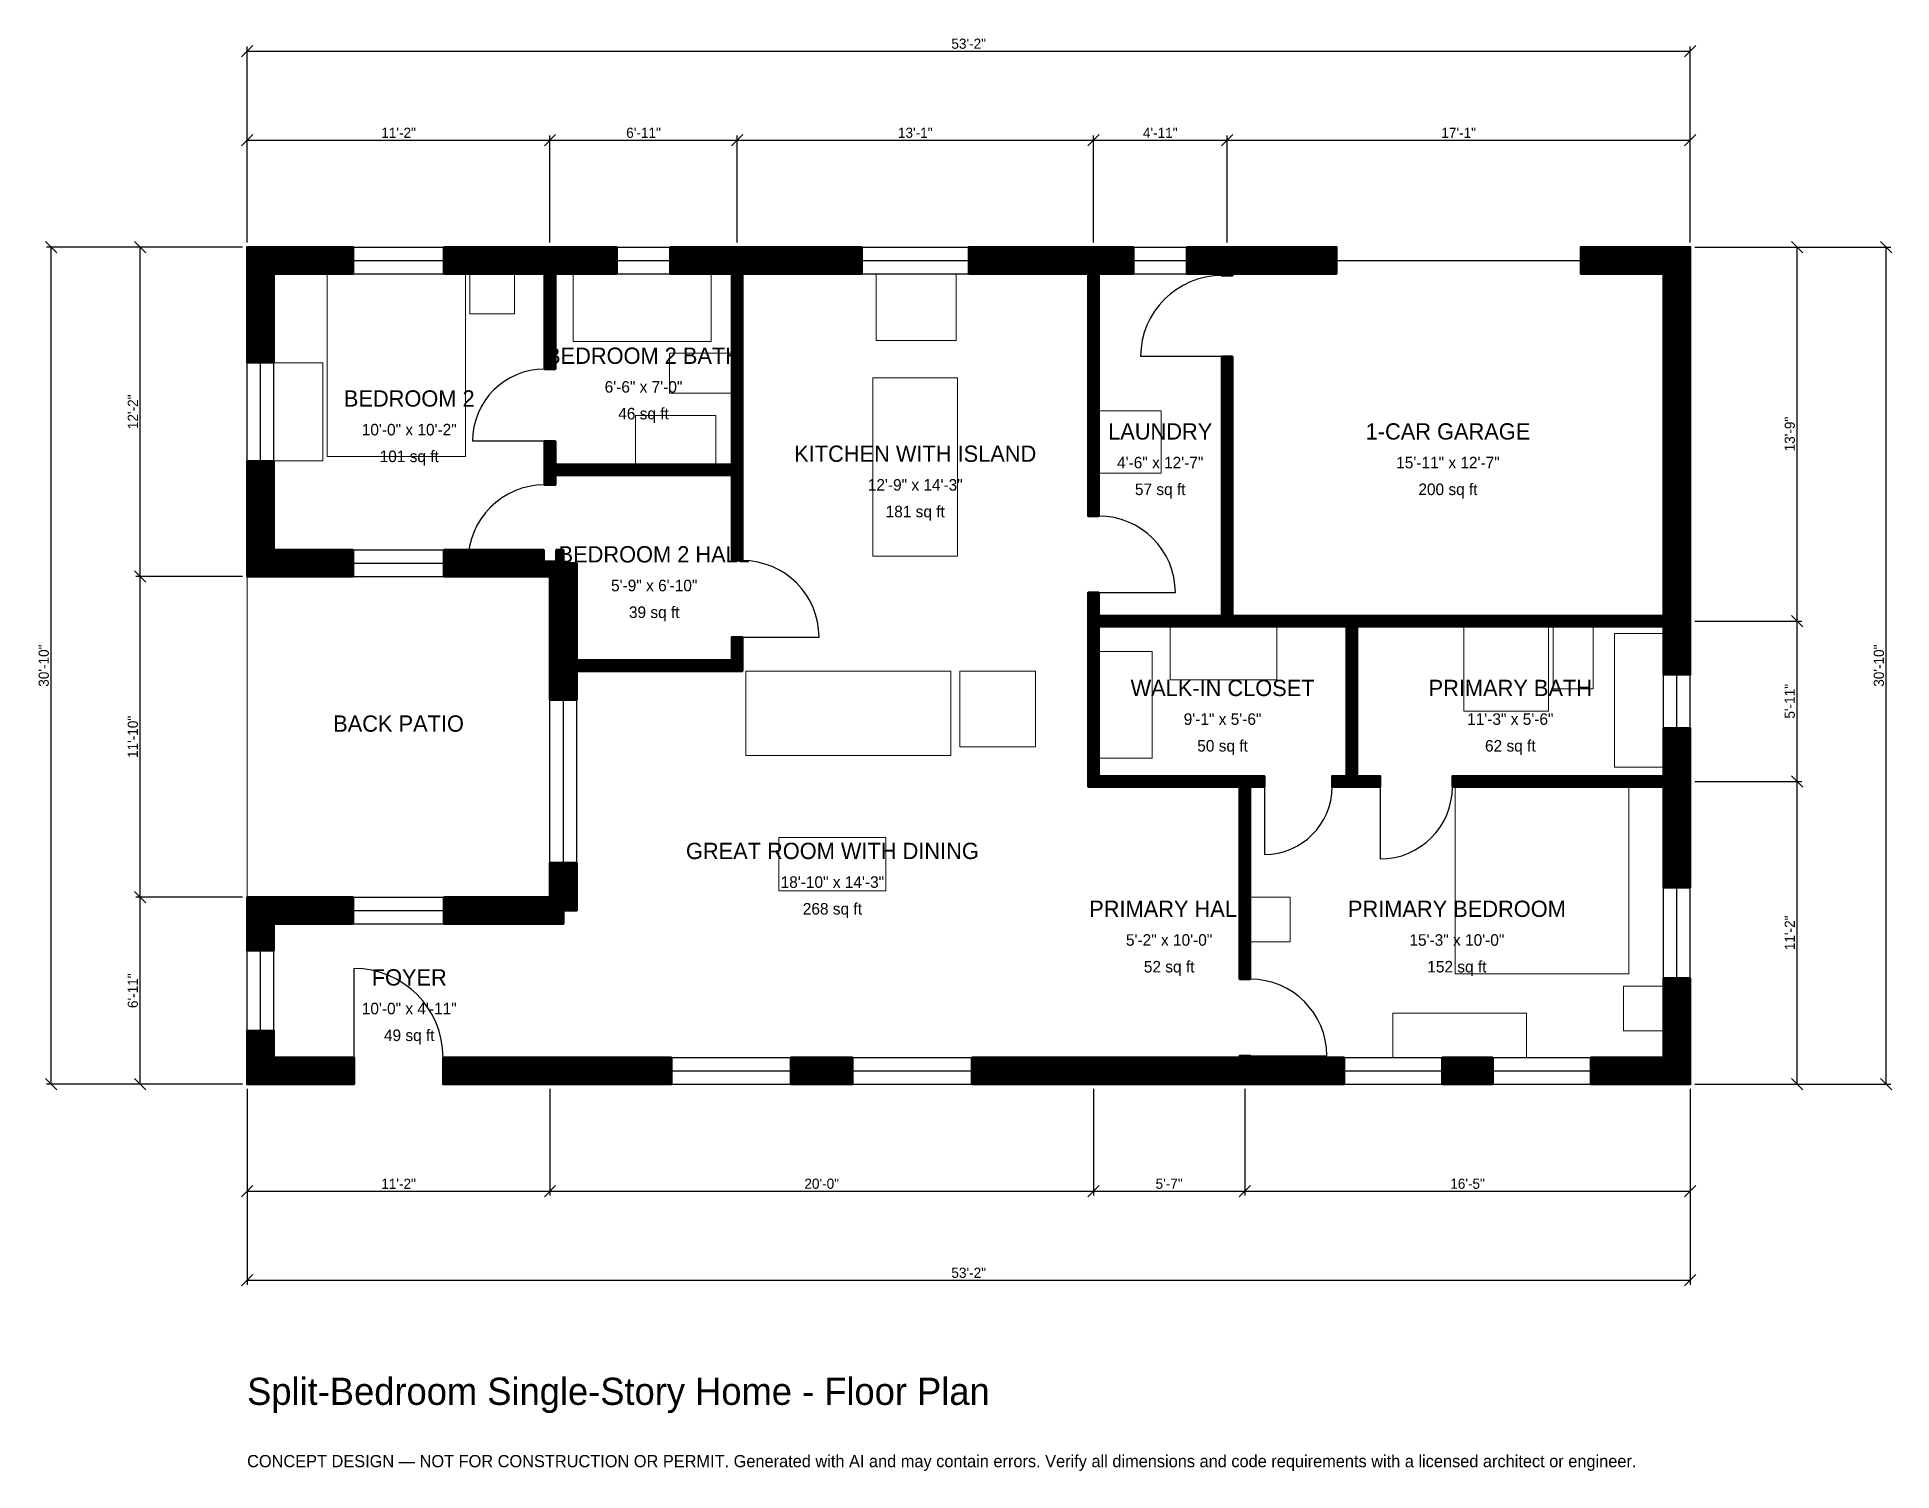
# Model space of a CAD drawing. Header units: inches. Extents: x -93 to 727, y -171 to 463.
import ezdxf
from ezdxf.enums import TextEntityAlignment as Align

# ---------------------------------------------------------------- set-up
doc = ezdxf.new("R2010")
doc.units = ezdxf.units.IN
doc.header["$MEASUREMENT"] = 0
doc.linetypes.add('DASHED', pattern=[0.6, 0.5, -0.1])
for name, color, linetype, lineweight in [('A-ANNO-DIMS', 1, 'Continuous', 13), ('A-ANNO-TEXT', 7, 'Continuous', 18), ('A-AREA-IDEN', 7, 'Continuous', 18), ('A-DOOR', 2, 'Continuous', 25), ('A-FLOR-FIXT', 9, 'Continuous', 13), ('A-FURN', 9, 'Continuous', 13), ('A-GLAZ', 4, 'Continuous', 25), ('A-SITE-PAVE', 8, 'Continuous', 13), ('A-WALL', 7, 'Continuous', 50), ('A-WALL-PATT', 8, 'Continuous', 13)]:
    doc.layers.add(name, color=color, linetype=linetype, lineweight=lineweight)
doc.dimstyles.new('PLAN', dxfattribs={"dimtxt": 4.5, "dimasz": 3, "dimexe": 2, "dimexo": 2, "dimgap": 1, "dimtad": 1, "dimdec": 0, "dimlunit": 4, "dimtsz": 2.5, "dimcen": 2.5, "dimclrd": 1, "dimclre": 1, "dimazin": 3, "dimtfac": 1, "dimtmove": 0, "dimatfit": 3})

msp = doc.modelspace()

# ---------------------------------------------------------------- hatches: boundary and pattern name
at = {"layer": 'A-WALL-PATT'}
h = msp.add_hatch(dxfattribs=at)
h.set_pattern_fill('ANSI31', color=8, scale=0.8)
h.paths.add_polyline_path([(11.811, 0), (0, 0), (0, 0), (0, 0), (0, 11.811), (0, 11.811), (0, 23.622), (11.811, 23.622), (11.811, 11.811), (47.2441, 11.811), (47.2441, 0), (11.811, 0), (11.811, 0)])
h.paths.add_polyline_path([(0, 70.8661), (0, 70.8661), (0, 82.6772), (0, 82.6772), (0, 82.6772), (11.811, 82.6772), (11.811, 82.6772), (46.8504, 82.6772), (46.8504, 70.8661), (11.811, 70.8661), (11.811, 59.0551), (0, 59.0551), (0, 70.8661)])
h.paths.add_polyline_path([(133.8583, 82.6772), (133.8583, 97.8346), (145.6693, 97.8346), (145.6693, 76.7717), (139.7638, 76.7717), (139.7638, 70.8661), (87.0079, 70.8661), (87.0079, 82.6772), (133.8583, 82.6772)])
h.paths.add_polyline_path([(133.8583, 179.1339), (133.8583, 182.6772), (133.8582, 182.6772), (133.8582, 187.4016), (133.8583, 187.4016), (133.8583, 190.9449), (133.8583, 222.0472), (133.8582, 222.0472), (133.8582, 224.4094), (131.4961, 224.4094), (131.4961, 224.4094), (87.0079, 224.4094), (87.0079, 236.2205), (131.1024, 236.2205), (131.1024, 231.1024), (136.6142, 231.1024), (136.6142, 236.2205), (139.7638, 236.2205), (139.7638, 230.315), (145.6693, 230.315), (145.6693, 190.9449), (145.6693, 187.4016), (214.1732, 187.4016), (214.1732, 197.6378), (218.8976, 197.6378), (218.8976, 187.4016), (218.8976, 182.6772), (214.1732, 182.6772), (145.6693, 182.6772), (145.6693, 179.1339), (145.6693, 169.8819), (133.8583, 169.8819), (133.8583, 179.1339)])
h.paths.add_polyline_path([(11.811, 224.4094), (11.811, 224.4094), (0, 224.4094), (0, 224.4094), (0, 224.4094), (0, 236.2205), (0, 236.2205), (0, 275.3937), (11.811, 275.3937), (11.811, 236.2205), (46.8504, 236.2205), (46.8504, 224.4094), (11.811, 224.4094)])
h.paths.add_polyline_path([(0, 358.2677), (0, 358.2677), (0, 370.0787), (0, 370.0787), (0, 370.0788), (11.811, 370.0788), (11.811, 370.0787), (46.8504, 370.0787), (46.8504, 358.2677), (11.811, 358.2677), (11.811, 319.0945), (0, 319.0945), (0, 358.2677)])
h.paths.add_polyline_path([(127.9528, 370.0787), (131.4961, 370.0787), (131.4961, 370.0788), (136.2205, 370.0788), (136.2205, 370.0787), (139.7638, 370.0787), (163.3858, 370.0787), (163.3858, 358.2677), (139.7638, 358.2677), (136.2205, 358.2677), (136.2205, 316.1417), (131.4961, 316.1417), (131.4961, 358.2677), (127.9528, 358.2677), (87.0079, 358.2677), (87.0079, 370.0787), (127.9528, 370.0787)])
h.paths.add_polyline_path([(210.6299, 370.0787), (214.1732, 370.0787), (214.1732, 370.0788), (218.8976, 370.0788), (218.8976, 370.0787), (222.4409, 370.0787), (271.6535, 370.0787), (271.6535, 358.2677), (222.4409, 358.2677), (218.8976, 358.2677), (218.8976, 274.0157), (218.8976, 269.2913), (218.8976, 231.4961), (214.1732, 231.4961), (214.1732, 269.2913), (136.2205, 269.2913), (136.2205, 264.9606), (131.4961, 264.9606), (131.4961, 269.2913), (131.4961, 274.0157), (131.4961, 284.252), (136.2205, 284.252), (136.2205, 274.0157), (214.1732, 274.0157), (214.1732, 358.2677), (210.6299, 358.2677), (187.0079, 358.2677), (187.0079, 370.0787), (210.6299, 370.0787)])
h.paths.add_polyline_path([(368.1102, 370.0787), (371.6535, 370.0787), (371.6535, 370.0788), (376.378, 370.0788), (376.378, 370.0787), (379.9213, 370.0787), (391.7323, 370.0787), (391.7323, 358.2677), (379.9213, 358.2677), (376.378, 358.2677), (376.378, 251.1811), (371.6535, 251.1811), (371.6535, 358.2677), (368.1102, 358.2677), (318.8976, 358.2677), (318.8976, 370.0787), (368.1102, 370.0787)])
h.paths.add_polyline_path([(427.1654, 370.0787), (430.7087, 370.0787), (430.7087, 370.0788), (435.4331, 370.0788), (435.4331, 370.0787), (438.9764, 370.0787), (481.4961, 370.0787), (481.4961, 358.2677), (438.9764, 358.2677), (435.4331, 358.2677), (435.4331, 357.4803), (430.7087, 357.4803), (430.7087, 358.2677), (427.1654, 358.2677), (415.3543, 358.2677), (415.3543, 370.0787), (427.1654, 370.0787)])
h.paths.add_polyline_path([(625.9843, 370.0787), (625.9843, 370.0788), (637.7953, 370.0788), (637.7953, 370.0787), (637.7953, 370.0787), (637.7953, 358.2677), (637.7953, 358.2677), (637.7953, 210.6299), (637.7953, 207.0866), (637.7953, 207.0866), (637.7953, 202.3622), (637.7953, 202.3622), (637.7953, 198.8189), (637.7953, 181.1024), (625.9843, 181.1024), (625.9843, 198.8189), (625.9843, 202.3622), (490.5512, 202.3622), (490.5512, 136.2205), (500.7874, 136.2205), (500.7874, 131.4961), (490.5512, 131.4961), (485.8268, 131.4961), (479.5276, 131.4961), (479.5276, 136.2205), (485.8268, 136.2205), (485.8268, 202.3622), (435.4331, 202.3622), (430.7087, 202.3622), (376.378, 202.3622), (376.378, 187.4016), (376.378, 182.6772), (376.378, 136.2205), (438.5827, 136.2205), (443.3071, 136.2205), (449.6063, 136.2205), (449.6063, 131.4961), (443.3071, 131.4961), (443.3071, 46.4567), (438.5827, 46.4567), (438.5827, 131.4961), (376.378, 131.4961), (371.6535, 131.4961), (371.6535, 136.2205), (371.6535, 182.6772), (371.6535, 187.4016), (371.6535, 202.3622), (371.6535, 207.0866), (371.6535, 217.3228), (376.378, 217.3228), (376.378, 207.0866), (430.7087, 207.0866), (430.7087, 321.6535), (435.4331, 321.6535), (435.4331, 207.0866), (485.8268, 207.0866), (490.5512, 207.0866), (625.9843, 207.0866), (625.9843, 210.6299), (625.9843, 358.2677), (589.3701, 358.2677), (589.3701, 370.0787), (625.9843, 370.0787)])
h.paths.add_polyline_path([(637.7953, 139.7638), (637.7953, 136.2205), (637.7953, 136.2205), (637.7953, 131.4961), (637.7953, 131.4961), (637.7953, 127.9528), (637.7953, 87.0079), (625.9843, 87.0079), (625.9843, 127.9528), (625.9843, 131.4961), (532.6772, 131.4961), (532.6772, 136.2205), (625.9843, 136.2205), (625.9843, 139.7638), (625.9843, 157.4803), (637.7953, 157.4803), (637.7953, 139.7638)])
h.paths.add_polyline_path([(637.7953, 11.811), (637.7953, 11.811), (637.7953, 0), (637.7953, 0), (637.7953, 0), (625.9843, 0), (625.9843, 0), (593.832, 0), (593.832, 11.811), (625.9843, 11.811), (625.9843, 46.8504), (637.7953, 46.8504), (637.7953, 11.811)])
h.paths.add_polyline_path([(528.2152, 0), (528.2152, 11.811), (550.5249, 11.811), (550.5249, 0), (528.2152, 0)])
h.paths.add_polyline_path([(446.8504, 0), (443.3071, 0), (443.3071, 0), (438.5827, 0), (438.5827, 0), (435.0394, 0), (379.9213, 0), (368.1102, 0), (320.3412, 0), (320.3412, 11.811), (368.1102, 11.811), (379.9213, 11.811), (435.0394, 11.811), (438.5827, 11.811), (438.5827, 12.5984), (443.3071, 12.5984), (443.3071, 11.811), (446.8504, 11.811), (484.9081, 11.811), (484.9081, 0), (446.8504, 0)])
h.paths.add_polyline_path([(240.2887, 0), (240.2887, 11.811), (267.5853, 11.811), (267.5853, 0), (240.2887, 0)])
h.paths.add_polyline_path([(139.7638, 0), (127.9528, 0), (86.6142, 0), (86.6142, 11.811), (127.9528, 11.811), (139.7638, 11.811), (187.5328, 11.811), (187.5328, 0), (139.7638, 0)])

# ---------------------------------------------------------------- linework, layer by layer
at = {"layer": 'A-DOOR', "linetype": 'DASHED'}
msp.add_line((481.4961, 364.1732), (589.3701, 364.1732), dxfattribs=at)
at = {"layer": 'A-DOOR'}
for p, q in [((430.7087, 321.6535), (394.8819, 321.6535)), ((131.4961, 284.252), (99.6063, 284.252)), ((131.4961, 231.1024), (97.6378, 231.1024)), ((376.378, 217.3228), (410.2362, 217.3228)), ((218.8976, 197.6378), (252.7559, 197.6378)), ((449.6063, 131.4961), (449.6063, 101.5748)), ((500.7874, 131.4961), (500.7874, 99.6063)), ((47.2441, 11.811), (47.2441, 51.1811)), ((443.3071, 12.5984), (477.1654, 12.5984))]:
    msp.add_line(p, q, dxfattribs=at)
for centre, radius, start, end in [((430.7087, 321.6535), 35.8268, 90, 180), ((131.4961, 284.252), 31.8898, 90, 180), ((131.4961, 231.1024), 33.8583, 90, 180), ((376.378, 217.3228), 33.8583, 0, 90), ((218.8976, 197.6378), 33.8583, 0, 90), ((449.6063, 131.4961), 29.9213, 270, 360), ((500.7874, 131.4961), 31.8898, 270, 360), ((47.2441, 11.811), 39.3701, 0, 90), ((443.3071, 12.5984), 33.8583, 0, 90)]:
    msp.add_arc(centre, radius, start, end, dxfattribs=at)
at = {"layer": 'A-FLOR-FIXT'}
for points in [[(144.0945, 328.3465), (205.1181, 328.3465), (205.1181, 358.2677), (144.0945, 358.2677)], [(186.6142, 305.5118), (214.1732, 305.5118), (214.1732, 323.2283), (186.6142, 323.2283)], [(276.5748, 233.4646), (313.9764, 233.4646), (313.9764, 312.2047), (276.5748, 312.2047)], [(171.6535, 274.0157), (207.0866, 274.0157), (207.0866, 295.6693), (171.6535, 295.6693)], [(537.7953, 164.9606), (575.1968, 164.9606), (575.1968, 202.3622), (537.7953, 202.3622)], [(577.1654, 174.8031), (594.8819, 174.8031), (594.8819, 202.3622), (577.1654, 202.3622)], [(604.3307, 140.1575), (625.9843, 140.1575), (625.9843, 199.2126), (604.3307, 199.2126)]]:
    msp.add_lwpolyline(points, close=True, dxfattribs=at)
at = {"layer": 'A-FURN'}
for points in [[(35.4331, 277.5591), (96.4567, 277.5591), (96.4567, 358.2677), (35.4331, 358.2677)], [(98.4252, 340.5512), (118.1102, 340.5512), (118.1102, 358.2677), (98.4252, 358.2677)], [(277.9528, 328.7402), (313.3858, 328.7402), (313.3858, 358.2677), (277.9528, 358.2677)], [(11.811, 275.5906), (33.4646, 275.5906), (33.4646, 318.8976), (11.811, 318.8976)], [(376.378, 270.0787), (403.937, 270.0787), (403.937, 297.6378), (376.378, 297.6378)], [(407.874, 178.7402), (455.1181, 178.7402), (455.1181, 202.3622), (407.874, 202.3622)], [(376.378, 144.0945), (400, 144.0945), (400, 191.3386), (376.378, 191.3386)], [(220.4724, 145.2756), (311.0236, 145.2756), (311.0236, 182.6772), (220.4724, 182.6772)], [(314.9606, 149.2126), (348.4252, 149.2126), (348.4252, 182.6772), (314.9606, 182.6772)], [(533.8583, 48.8189), (610.6299, 48.8189), (610.6299, 131.4961), (533.8583, 131.4961)], [(235.0394, 85.4331), (282.2835, 85.4331), (282.2835, 109.0551), (235.0394, 109.0551)], [(443.3071, 62.9921), (461.0236, 62.9921), (461.0236, 82.6772), (443.3071, 82.6772)], [(608.2677, 23.622), (625.9843, 23.622), (625.9843, 43.3071), (608.2677, 43.3071)], [(506.2992, 11.811), (565.3543, 11.811), (565.3543, 31.4961), (506.2992, 31.4961)]]:
    msp.add_lwpolyline(points, close=True, dxfattribs=at)
at = {"layer": 'A-GLAZ'}
for p, q in [((46.8504, 370.0787), (87.0079, 370.0787)), ((163.3858, 370.0787), (187.0079, 370.0787)), ((271.6535, 370.0787), (318.8976, 370.0787)), ((391.7323, 370.0787), (415.3543, 370.0787)), ((46.8504, 364.1732), (87.0079, 364.1732)), ((163.3858, 364.1732), (187.0079, 364.1732)), ((271.6535, 364.1732), (318.8976, 364.1732)), ((391.7323, 364.1732), (415.3543, 364.1732)), ((46.8504, 358.2677), (87.0079, 358.2677)), ((163.3858, 358.2677), (187.0079, 358.2677)), ((271.6535, 358.2677), (318.8976, 358.2677)), ((391.7323, 358.2677), (415.3543, 358.2677)), ((0, 275.3937), (0, 319.0945)), ((5.9055, 275.3937), (5.9055, 319.0945)), ((11.811, 275.3937), (11.811, 319.0945)), ((46.8504, 236.2205), (87.0079, 236.2205)), ((46.8504, 230.315), (87.0079, 230.315)), ((46.8504, 224.4094), (87.0079, 224.4094)), ((625.9843, 157.4803), (625.9843, 181.1024)), ((631.8898, 157.4803), (631.8898, 181.1024)), ((637.7953, 157.4803), (637.7953, 181.1024)), ((133.8583, 97.8346), (133.8583, 169.8819)), ((139.7638, 97.8346), (139.7638, 169.8819)), ((145.6693, 97.8346), (145.6693, 169.8819)), ((46.8504, 82.6772), (87.0079, 82.6772)), ((625.9843, 46.8504), (625.9843, 87.0079)), ((631.8898, 46.8504), (631.8898, 87.0079)), ((637.7953, 46.8504), (637.7953, 87.0079)), ((46.8504, 76.7717), (87.0079, 76.7717)), ((46.8504, 70.8661), (87.0079, 70.8661)), ((0, 23.622), (0, 59.0551)), ((5.9055, 23.622), (5.9055, 59.0551)), ((11.811, 23.622), (11.811, 59.0551)), ((187.5328, 11.811), (240.2887, 11.811)), ((267.5853, 11.811), (320.3412, 11.811)), ((484.9081, 11.811), (528.2152, 11.811)), ((550.5249, 11.811), (593.832, 11.811)), ((187.5328, 5.9055), (240.2887, 5.9055)), ((187.5328, 0), (240.2887, 0)), ((267.5853, 5.9055), (320.3412, 5.9055)), ((267.5853, 0), (320.3412, 0)), ((484.9081, 5.9055), (528.2152, 5.9055)), ((484.9081, 0), (528.2152, 0)), ((550.5249, 5.9055), (593.832, 5.9055)), ((550.5249, 0), (593.832, 0))]:
    msp.add_line(p, q, dxfattribs=at)
at = {"layer": 'A-SITE-PAVE', "linetype": 'DASHED'}
msp.add_lwpolyline([(0, 82.6772), (133.8583, 82.6772), (133.8583, 224.4094), (0, 224.4094)], close=True, dxfattribs=at)
at = {"layer": 'A-WALL'}
for points in [[(0, 358.2677), (0, 358.2677), (0, 370.0787), (0, 370.0787), (0, 370.0788), (11.811, 370.0788), (11.811, 370.0787), (46.8504, 370.0787), (46.8504, 358.2677), (11.811, 358.2677), (11.811, 319.0945), (0, 319.0945), (0, 358.2677)], [(127.9528, 370.0787), (131.4961, 370.0787), (131.4961, 370.0788), (136.2205, 370.0788), (136.2205, 370.0787), (139.7638, 370.0787), (163.3858, 370.0787), (163.3858, 358.2677), (139.7638, 358.2677), (136.2205, 358.2677), (136.2205, 316.1417), (131.4961, 316.1417), (131.4961, 358.2677), (127.9528, 358.2677), (87.0079, 358.2677), (87.0079, 370.0787), (127.9528, 370.0787)], [(210.6299, 370.0787), (214.1732, 370.0787), (214.1732, 370.0788), (218.8976, 370.0788), (218.8976, 370.0787), (222.4409, 370.0787), (271.6535, 370.0787), (271.6535, 358.2677), (222.4409, 358.2677), (218.8976, 358.2677), (218.8976, 274.0157), (218.8976, 269.2913), (218.8976, 231.4961), (214.1732, 231.4961), (214.1732, 269.2913), (136.2205, 269.2913), (136.2205, 264.9606), (131.4961, 264.9606), (131.4961, 269.2913), (131.4961, 274.0157), (131.4961, 284.252), (136.2205, 284.252), (136.2205, 274.0157), (214.1732, 274.0157), (214.1732, 358.2677), (210.6299, 358.2677), (187.0079, 358.2677), (187.0079, 370.0787), (210.6299, 370.0787)], [(368.1102, 370.0787), (371.6535, 370.0787), (371.6535, 370.0788), (376.378, 370.0788), (376.378, 370.0787), (379.9213, 370.0787), (391.7323, 370.0787), (391.7323, 358.2677), (379.9213, 358.2677), (376.378, 358.2677), (376.378, 251.1811), (371.6535, 251.1811), (371.6535, 358.2677), (368.1102, 358.2677), (318.8976, 358.2677), (318.8976, 370.0787), (368.1102, 370.0787)], [(625.9843, 370.0787), (625.9843, 370.0788), (637.7953, 370.0788), (637.7953, 370.0787), (637.7953, 370.0787), (637.7953, 358.2677), (637.7953, 358.2677), (637.7953, 210.6299), (637.7953, 207.0866), (637.7953, 207.0866), (637.7953, 202.3622), (637.7953, 202.3622), (637.7953, 198.8189), (637.7953, 181.1024), (625.9843, 181.1024), (625.9843, 198.8189), (625.9843, 202.3622), (490.5512, 202.3622), (490.5512, 136.2205), (500.7874, 136.2205), (500.7874, 131.4961), (490.5512, 131.4961), (485.8268, 131.4961), (479.5276, 131.4961), (479.5276, 136.2205), (485.8268, 136.2205), (485.8268, 202.3622), (435.4331, 202.3622), (430.7087, 202.3622), (376.378, 202.3622), (376.378, 187.4016), (376.378, 182.6772), (376.378, 136.2205), (438.5827, 136.2205), (443.3071, 136.2205), (449.6063, 136.2205), (449.6063, 131.4961), (443.3071, 131.4961), (443.3071, 46.4567), (438.5827, 46.4567), (438.5827, 131.4961), (376.378, 131.4961), (371.6535, 131.4961), (371.6535, 136.2205), (371.6535, 182.6772), (371.6535, 187.4016), (371.6535, 202.3622), (371.6535, 207.0866), (371.6535, 217.3228), (376.378, 217.3228), (376.378, 207.0866), (430.7087, 207.0866), (430.7087, 321.6535), (435.4331, 321.6535), (435.4331, 207.0866), (485.8268, 207.0866), (490.5512, 207.0866), (625.9843, 207.0866), (625.9843, 210.6299), (625.9843, 358.2677), (589.3701, 358.2677), (589.3701, 370.0787), (625.9843, 370.0787)], [(427.1654, 370.0787), (430.7087, 370.0787), (430.7087, 370.0788), (435.4331, 370.0788), (435.4331, 370.0787), (438.9764, 370.0787), (481.4961, 370.0787), (481.4961, 358.2677), (438.9764, 358.2677), (435.4331, 358.2677), (435.4331, 357.4803), (430.7087, 357.4803), (430.7087, 358.2677), (427.1654, 358.2677), (415.3543, 358.2677), (415.3543, 370.0787), (427.1654, 370.0787)], [(11.811, 224.4094), (11.811, 224.4094), (0, 224.4094), (0, 224.4094), (0, 224.4094), (0, 236.2205), (0, 236.2205), (0, 275.3937), (11.811, 275.3937), (11.811, 236.2205), (46.8504, 236.2205), (46.8504, 224.4094), (11.811, 224.4094)], [(133.8583, 179.1339), (133.8583, 182.6772), (133.8582, 182.6772), (133.8582, 187.4016), (133.8583, 187.4016), (133.8583, 190.9449), (133.8583, 222.0472), (133.8582, 222.0472), (133.8582, 224.4094), (131.4961, 224.4094), (131.4961, 224.4094), (87.0079, 224.4094), (87.0079, 236.2205), (131.1024, 236.2205), (131.1024, 231.1024), (136.6142, 231.1024), (136.6142, 236.2205), (139.7638, 236.2205), (139.7638, 230.315), (145.6693, 230.315), (145.6693, 190.9449), (145.6693, 187.4016), (214.1732, 187.4016), (214.1732, 197.6378), (218.8976, 197.6378), (218.8976, 187.4016), (218.8976, 182.6772), (214.1732, 182.6772), (145.6693, 182.6772), (145.6693, 179.1339), (145.6693, 169.8819), (133.8583, 169.8819), (133.8583, 179.1339)], [(637.7953, 139.7638), (637.7953, 136.2205), (637.7953, 136.2205), (637.7953, 131.4961), (637.7953, 131.4961), (637.7953, 127.9528), (637.7953, 87.0079), (625.9843, 87.0079), (625.9843, 127.9528), (625.9843, 131.4961), (532.6772, 131.4961), (532.6772, 136.2205), (625.9843, 136.2205), (625.9843, 139.7638), (625.9843, 157.4803), (637.7953, 157.4803), (637.7953, 139.7638)], [(133.8583, 82.6772), (133.8583, 97.8346), (145.6693, 97.8346), (145.6693, 76.7717), (139.7638, 76.7717), (139.7638, 70.8661), (87.0079, 70.8661), (87.0079, 82.6772), (133.8583, 82.6772)], [(0, 70.8661), (0, 70.8661), (0, 82.6772), (0, 82.6772), (0, 82.6772), (11.811, 82.6772), (11.811, 82.6772), (46.8504, 82.6772), (46.8504, 70.8661), (11.811, 70.8661), (11.811, 59.0551), (0, 59.0551), (0, 70.8661)], [(637.7953, 11.811), (637.7953, 11.811), (637.7953, 0), (637.7953, 0), (637.7953, 0), (625.9843, 0), (625.9843, 0), (593.832, 0), (593.832, 11.811), (625.9843, 11.811), (625.9843, 46.8504), (637.7953, 46.8504), (637.7953, 11.811)], [(11.811, 0), (0, 0), (0, 0), (0, 0), (0, 11.811), (0, 11.811), (0, 23.622), (11.811, 23.622), (11.811, 11.811), (47.2441, 11.811), (47.2441, 0), (11.811, 0), (11.811, 0)], [(139.7638, 0), (127.9528, 0), (86.6142, 0), (86.6142, 11.811), (127.9528, 11.811), (139.7638, 11.811), (187.5328, 11.811), (187.5328, 0), (139.7638, 0)], [(240.2887, 0), (240.2887, 11.811), (267.5853, 11.811), (267.5853, 0), (240.2887, 0)], [(446.8504, 0), (443.3071, 0), (443.3071, 0), (438.5827, 0), (438.5827, 0), (435.0394, 0), (379.9213, 0), (368.1102, 0), (320.3412, 0), (320.3412, 11.811), (368.1102, 11.811), (379.9213, 11.811), (435.0394, 11.811), (438.5827, 11.811), (438.5827, 12.5984), (443.3071, 12.5984), (443.3071, 11.811), (446.8504, 11.811), (484.9081, 11.811), (484.9081, 0), (446.8504, 0)], [(528.2152, 0), (528.2152, 11.811), (550.5249, 11.811), (550.5249, 0), (528.2152, 0)]]:
    msp.add_lwpolyline(points, close=True, dxfattribs=at)

# ---------------------------------------------------------------- texts
at = {"layer": 'A-ANNO-TEXT'}
for s, height, p in [('Split-Bedroom Single-Story Home - Floor Plan', 12, (0, -141.7323)), ('CONCEPT DESIGN — NOT FOR CONSTRUCTION OR PERMIT. Generated with AI and may contain errors. Verify all dimensions and code requirements with a licensed architect or engineer.', 5.4, (0, -169.2913))]:
    msp.add_text(s, height=height, dxfattribs=at).set_placement(p)
at = {"layer": 'A-AREA-IDEN'}
for s, height, p in [('BEDROOM 2 BATH', 7.2, (175.1969, 322.0472)), ('BEDROOM 2', 7.2, (71.6535, 303.1496)), ('6\'-6" x 7\'-0"', 5.1, (175.1969, 308.2677)), ('46 sq ft', 5.1, (175.1969, 296.4567)), ('10\'-0" x 10\'-2"', 5.1, (71.6535, 289.3701)), ('LAUNDRY', 7.2, (403.5433, 288.5827)), ('1-CAR GARAGE', 7.2, (530.7087, 288.5827)), ('101 sq ft', 5.1, (71.6535, 277.5591)), ('KITCHEN WITH ISLAND', 7.2, (295.2756, 278.7402)), ('4\'-6" x 12\'-7"', 5.1, (403.5433, 274.8031)), ('15\'-11" x 12\'-7"', 5.1, (530.7087, 274.8031)), ('12\'-9" x 14\'-3"', 5.1, (295.2756, 264.9606)), ('57 sq ft', 5.1, (403.5433, 262.9921)), ('200 sq ft', 5.1, (530.7087, 262.9921)), ('181 sq ft', 5.1, (295.2756, 253.1496)), ('BEDROOM 2 HALL', 7.2, (179.9213, 234.252)), ('5\'-9" x 6\'-10"', 5.1, (179.9213, 220.4724)), ('39 sq ft', 5.1, (179.9213, 208.6614)), ('WALK-IN CLOSET', 7.2, (431.1024, 175.1969)), ('PRIMARY BATH', 7.2, (558.2677, 175.1969)), ('9\'-1" x 5\'-6"', 5.1, (431.1024, 161.4173)), ('11\'-3" x 5\'-6"', 5.1, (558.2677, 161.4173)), ('BACK PATIO', 7.2, (66.9291, 159.4488)), ('50 sq ft', 5.1, (431.1024, 149.6063)), ('62 sq ft', 5.1, (558.2677, 149.6063)), ('GREAT ROOM WITH DINING', 7.2, (258.6614, 103.1496)), ('18\'-10" x 14\'-3"', 5.1, (258.6614, 89.3701)), ('268 sq ft', 5.1, (258.6614, 77.5591)), ('PRIMARY HALL', 7.2, (407.4803, 77.5591)), ('PRIMARY BEDROOM', 7.2, (534.6457, 77.5591)), ('5\'-2" x 10\'-0"', 5.1, (407.4803, 63.7795)), ('15\'-3" x 10\'-0"', 5.1, (534.6457, 63.7795)), ('FOYER', 7.2, (71.6535, 47.2441)), ('52 sq ft', 5.1, (407.4803, 51.9685)), ('152 sq ft', 5.1, (534.6457, 51.9685)), ('10\'-0" x 4\'-11"', 5.1, (71.6535, 33.4646)), ('49 sq ft', 5.1, (71.6535, 21.6535))]:
    msp.add_text(s, height=height, dxfattribs=at).set_placement(p, align=Align.MIDDLE_CENTER)

# ---------------------------------------------------------------- dimensions: what is measured, and where the dimension line sits
at = {"layer": 'A-ANNO-DIMS'}
for base, p1, p2, text in [((0, 456.6929), (0, 370.0787), (637.7953, 370.0787), '53\'-2"'), ((0, 417.3228), (0, 370.0787), (133.8583, 370.0787), '11\'-2"'), ((133.8583, 417.3228), (133.8583, 370.0787), (216.5354, 370.0787), '6\'-11"'), ((216.5354, 417.3228), (216.5354, 370.0787), (374.0157, 370.0787), '13\'-1"'), ((374.0157, 417.3228), (374.0157, 370.0787), (433.0709, 370.0787), '4\'-11"'), ((433.0709, 417.3228), (433.0709, 370.0787), (637.7953, 370.0787), '17\'-1"'), ((0, -47.2441), (0, 0), (133.8583, 0), '11\'-2"'), ((0, -86.6142), (0, 0), (637.7953, 0), '53\'-2"'), ((133.8583, -47.2441), (133.8583, 0), (374.0157, 0), '20\'-0"'), ((374.0157, -47.2441), (374.0157, 0), (440.9449, 0), '5\'-7"'), ((440.9449, -47.2441), (440.9449, 0), (637.7953, 0), '16\'-5"')]:
    msp.add_linear_dim(base=base, p1=p1, p2=p2, text=text, dimstyle='PLAN', dxfattribs=at).render()
for base, p1, p2, text in [((-86.6142, 0), (0, 0), (0, 370.0787), '30\'-10"'), ((-47.2441, 224.4094), (0, 224.4094), (0, 370.0787), '12\'-2"'), ((685.0394, 204.7244), (637.7953, 204.7244), (637.7953, 370.0787), '13\'-9"'), ((724.4094, 0), (637.7953, 0), (637.7953, 370.0787), '30\'-10"'), ((-47.2441, 82.6772), (0, 82.6772), (0, 224.4094), '11\'-10"'), ((685.0394, 133.8583), (637.7953, 133.8583), (637.7953, 204.7244), '5\'-11"'), ((685.0394, 0), (637.7953, 0), (637.7953, 133.8583), '11\'-2"'), ((-47.2441, 0), (0, 0), (0, 82.6772), '6\'-11"')]:
    msp.add_linear_dim(base=base, p1=p1, p2=p2, angle=90, text=text, dimstyle='PLAN', dxfattribs=at).render()

doc.saveas('drawing.dxf')
